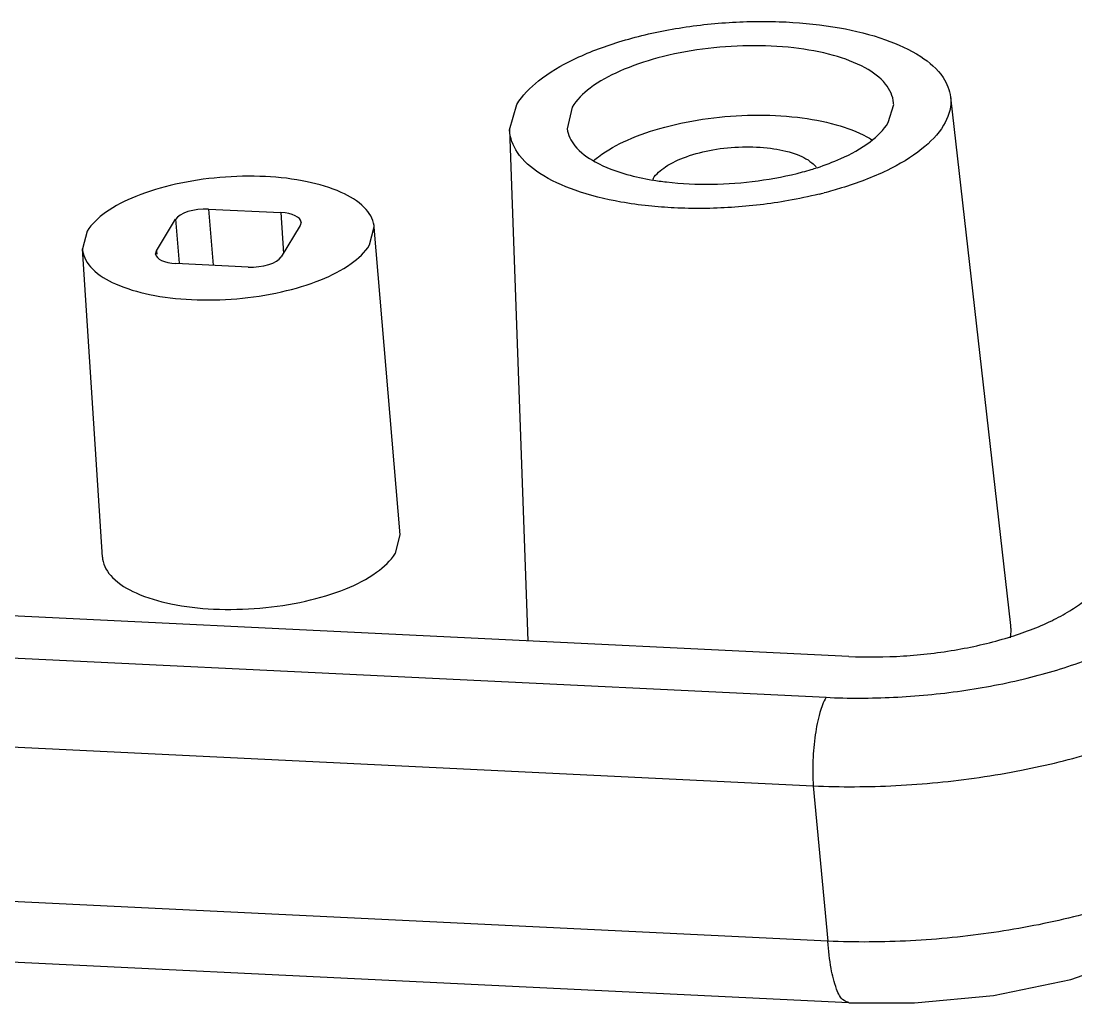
# Model space of a CAD drawing. Header units: millimetres. Extents: x 1833 to 2194, y -395 to -144.
# Drawn here: x 1996.14 to 2011.64, y -367.42 to -352.99 of the extents above; entities that cross this region are included whole.
import ezdxf

# ---------------------------------------------------------------- set-up
doc = ezdxf.new("R2010")
doc.units = ezdxf.units.MM

msp = doc.modelspace()

# ---------------------------------------------------------------- linework, layer by layer
at = {"color": 7, "linetype": 'Continuous'}
for p, q in [((2003.321, -354.588), (2003.427, -354.216)), ((2008.887, -354.481), (2008.966, -354.214)), ((2009.802, -354.105), (2010.682, -361.874)), ((2004.24, -354.256), (2004.165, -354.571)), ((2003.321, -354.588), (2003.591, -362.1)), ((1998.898, -355.754), (1998.964, -356.579)), ((1998.898, -355.754), (1999.959, -355.805)), ((1998.132, -356.366), (1998.41, -355.903)), ((1998.41, -355.903), (1998.463, -356.549)), ((1999.959, -355.805), (1999.997, -356.403)), ((1997.113, -356.078), (1997.044, -356.335)), ((2000.244, -355.992), (1999.965, -356.455)), ((2000.257, -355.944), (2000.244, -355.992)), ((2001.263, -356.28), (2001.332, -356.015)), ((2001.713, -360.543), (2001.332, -356.016)), ((1997.338, -360.869), (1997.044, -356.335)), ((1998.119, -356.415), (1998.132, -356.366)), ((1998.132, -356.366), (1998.136, -356.414)), ((1999.478, -356.604), (1998.417, -356.552)), ((2008.306, -362.329), (1903.113, -357.219)), ((1902.725, -357.817), (2007.972, -362.93)), ((1902.539, -359.12), (2007.784, -364.232)), ((2001.642, -360.812), (2001.713, -360.543)), ((2007.999, -366.516), (1902.627, -361.397)), ((2008.308, -367.42), (1902.936, -362.301)), ((2007.784, -364.232), (2007.999, -366.516))]:
    msp.add_line(p, q, dxfattribs=at)
msp.add_lwpolyline([(2008.308, -367.42), (2009.27, -367.422), (2010.432, -367.312), (2011.569, -367.076), (2012.644, -366.703), (2013.556, -366.205), (2014.235, -365.612), (2014.535, -365.205)], dxfattribs=at)
for centre, radius, start, end in [((2006.566, -351.219), 4.126, 286.7462, 287.9774), ((2005.661, -355.445), 0.268, 148.9504, 150.9662), ((2006.471, -350.901), 4.458, 285.0136, 286.7386), ((2006.12, -351.064), 4.318, 260.6192, 263.4432), ((2006.357, -349.386), 6.331, 283.8324, 284.5085), ((2008.426, -351.696), 12.541, 278.2427, 281.1228)]:
    msp.add_arc(centre, radius, start, end, dxfattribs=at)
for centre, ratio, start_param, end_param in [((1998.796, -355.922), 0.417573, 1.283281, 2.854002), ((1999.858, -355.973), 0.417539, -0.002405, 1.283114), ((1998.518, -356.384), 0.417539, -3.134229, -1.858478), ((1999.579, -356.436), 0.417573, -1.858311, -0.287591)]:
    msp.add_ellipse(centre, major_axis=(0.399, 0.03), ratio=ratio, start_param=start_param, end_param=end_param, dxfattribs=at)
for points, start_tangent, end_tangent in [([(2003.427, -354.216), (2003.747, -353.868), (2004.259, -353.554), (2004.927, -353.295), (2005.708, -353.109), (2006.546, -353.009), (2007.386, -353.002), (2008.17, -353.088), (2008.844, -353.262), (2009.363, -353.51), (2009.691, -353.817), (2009.802, -354.106)], (0.515848, 0.85668), (0.121929, -0.992539)), ([(2008.966, -354.214), (2008.965, -354.192), (2008.847, -353.916), (2008.547, -353.678), (2008.081, -353.494), (2007.5, -353.383), (2006.834, -353.351), (2006.155, -353.401), (2005.501, -353.53), (2004.939, -353.726), (2004.505, -353.975), (2004.24, -354.256)], (-0.01325, 0.999912), (-0.515848, -0.85668)), ([(2009.802, -354.106), (2009.806, -354.162), (2009.7, -354.521)], (0.121929, -0.992539), (-0.515848, -0.85668)), ([(2004.558, -355.039), (2004.629, -354.982), (2005.053, -354.738), (2005.601, -354.547), (2006.239, -354.421), (2006.902, -354.372), (2007.551, -354.403), (2008.119, -354.512), (2008.573, -354.691)], (0.756897, 0.653535), (0.877976, -0.478705)), ([(2007.84, -355.144), (2008.188, -355.011), (2008.622, -354.762), (2008.887, -354.481)], (0.951145, 0.308744), (0.515848, 0.85668)), ([(2009.7, -354.521), (2009.38, -354.869), (2008.868, -355.184), (2008.2, -355.442), (2007.943, -355.515)], (-0.515848, -0.85668), (-0.968105, -0.250544)), ([(2005.364, -355.706), (2004.957, -355.649), (2004.283, -355.476), (2003.764, -355.227), (2003.436, -354.92), (2003.321, -354.588)], (-0.994464, 0.105078), (-0.041775, 0.999127)), ([(2004.165, -354.571), (2004.28, -354.821), (2004.58, -355.059), (2005.046, -355.243), (2005.417, -355.325)], (0.137535, -0.990497), (0.986511, -0.163695)), ([(2005.431, -355.307), (2005.612, -355.131), (2005.919, -354.982), (2006.307, -354.881), (2006.742, -354.838), (2007.157, -354.858), (2007.516, -354.94), (2007.764, -355.072), (2007.825, -355.132)], (0.515848, 0.85668), (0.631832, -0.775106)), ([(2008.573, -354.691), (2008.645, -354.733)], (0.877976, -0.478705), (0.849231, -0.528022)), ([(2001.331, -356.015), (2001.329, -355.995), (2001.186, -355.729), (2000.848, -355.507), (2000.347, -355.35), (1999.732, -355.275), (1999.064, -355.288), (1998.409, -355.388), (1997.829, -355.566), (1997.383, -355.804), (1997.113, -356.078)], (-0.073574, 0.99729), (-0.515848, -0.85668)), ([(2005.627, -355.354), (2006.293, -355.386), (2006.972, -355.336), (2007.626, -355.207)], (0.993379, -0.114885), (0.965802, 0.259279)), ([(2007.87, -355.533), (2007.419, -355.628), (2006.581, -355.728), (2005.741, -355.735), (2005.364, -355.706)], (-0.970994, -0.239103), (-0.994464, 0.105078)), ([(1997.044, -356.335), (1997.046, -356.362), (1997.189, -356.629), (1997.528, -356.851), (1998.029, -357.007), (1998.644, -357.083), (1999.311, -357.07), (1999.967, -356.969), (2000.547, -356.792), (2000.993, -356.554), (2001.263, -356.28)], (0.053592, -0.998563), (0.515848, 0.85668)), ([(1997.338, -360.869), (1997.34, -360.897), (1997.486, -361.168), (1997.832, -361.395), (1998.343, -361.555), (1998.97, -361.632), (1999.652, -361.618), (2000.321, -361.516), (2000.912, -361.335), (2001.367, -361.092), (2001.642, -360.812)], (0.053615, -0.998562), (0.515848, 0.85668)), ([(2008.306, -362.329), (2009.109, -362.322), (2009.908, -362.227), (2010.651, -362.05), (2011.288, -361.804), (2011.553, -361.659), (2011.776, -361.504), (2011.954, -361.34), (2012.082, -361.171)], (0.998822, -0.048523), (0.515848, 0.85668)), ([(2007.972, -362.93), (2008.963, -362.929), (2009.966, -362.834), (2010.926, -362.649), (2011.795, -362.383), (2012.529, -362.049), (2013.091, -361.664), (2013.452, -361.25)], (0.998827, -0.048425), (0.5162, 0.856468)), ([(2010.682, -361.874), (2010.686, -361.936), (2010.676, -362.054)], (0.121929, -0.992539), (-0.175706, -0.984443)), ([(2010.845, -364.001), (2011.396, -363.879), (2012.456, -363.554), (2013.352, -363.148), (2014.039, -362.682), (2014.482, -362.179)], (0.981151, 0.193242), (0.520508, 0.853857)), ([(2007.972, -362.93), (2007.881, -363.155), (2007.814, -363.48), (2007.78, -363.858), (2007.784, -364.232)], (-0.515848, -0.85668), (0.066219, -0.997805)), ([(2007.784, -364.232), (2009, -364.227), (2010.224, -364.107)], (0.999032, -0.043982), (0.989622, 0.143695)), ([(2014.253, -364.964), (2013.566, -365.428), (2012.67, -365.833), (2011.609, -366.158), (2010.438, -366.387), (2009.214, -366.509), (2007.999, -366.516)], (-0.760192, -0.649698), (-0.999129, 0.041736)), ([(2008.309, -367.414), (2008.236, -367.389), (2008.128, -367.219), (2008.047, -366.918), (2007.999, -366.516)], (-0.99474, 0.102428), (-0.066219, 0.997805))]:
    msp.add_spline(points, degree=3, dxfattribs=dict(at, start_tangent=start_tangent, end_tangent=end_tangent))

doc.saveas('drawing.dxf')
